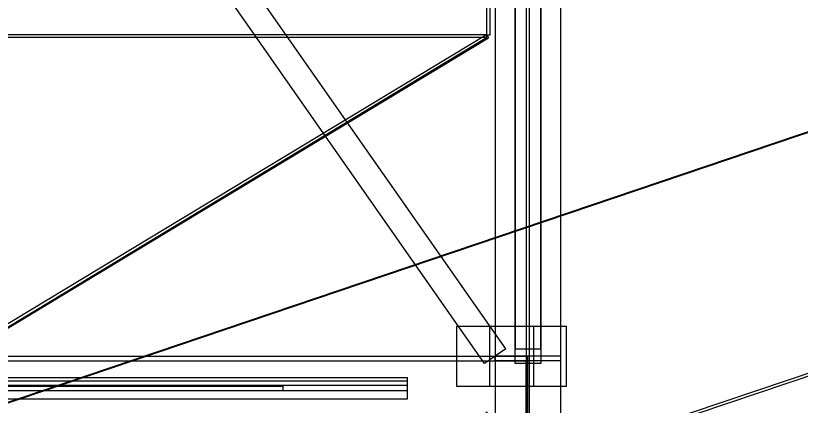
# Model space of a CAD drawing. Header units: millimetres. Extents: x -191664 to 191490, y -197311 to 10263.
# Drawn here: x 2700 to 4532, y 1535 to 2445 of the extents above; entities that cross this region are included whole.
import ezdxf

# ---------------------------------------------------------------- set-up
doc = ezdxf.new("R2010")
doc.units = ezdxf.units.MM
for name, color, linetype, lineweight in [('COTAS_O', 1, 'Continuous', 0), ('COTAS_P', 1, 'Continuous', 0), ('lateral_C01', 7, 'Continuous', 0), ('lateral_tolva', 7, 'Continuous', 0)]:
    doc.layers.add(name, color=color, linetype=linetype, lineweight=lineweight)
doc.dimstyles.new('PLANTA_100', dxfattribs={"dimtxt": 250, "dimasz": 150, "dimexe": 150, "dimexo": 80, "dimgap": 100, "dimtad": 1, "dimtih": 1, "dimtoh": 1, "dimdec": 1, "dimdsep": 46, "dimcen": 0.09, "dimclrd": 1, "dimclre": 1, "dimclrt": 1, "dimadec": 0, "dimazin": 0, "dimtfac": 1, "dimtdec": 4, "dimtofl": 0, "dimtmove": 0, "dimatfit": 3, "dimfxl": 1, "dimtolj": 1, "dimtzin": 0, "dimarcsym": 0})

# ---------------------------------------------------------------- blocks, each defined once
blk = doc.blocks.new('*D6')
at = {"layer": 'COTAS_P', "color": 1, "lineweight": -2, "transparency": 16777216}
for p, q in [((10918.9, 3565.8), (10640.4, 4390)), ((1835.3, 1255.9), (10546.3, 4199.9)), ((1923.7, 525.8), (1645.2, 1350))]:
    blk.add_line(p, q, dxfattribs=at)
at = {"layer": 'COTAS_P', "color": 1, "transparency": 16777216}
for points in [[(10538.3, 4223.6), (10554.3, 4176.2), (10688.4, 4247.9)], [(1827.3, 1279.6), (1843.3, 1232.2), (1693.2, 1207.9)]]:
    blk.add_solid(points, dxfattribs=at)
at = {"layer": 'Defpoints', "color": 0, "transparency": 16777216}
for p in [(10688.4, 4247.9), (10944.5, 3490.1), (1949.4, 450)]:
    blk.add_point(p, dxfattribs=at)
blk = doc.blocks.new('*D10')
at = {"layer": 'COTAS_O', "color": 1, "lineweight": -2, "transparency": 16777216}
for p, q in [((349.2, 1520), (349.2, 550)), ((3799.2, 1520), (3799.2, 550)), ((499.2, 700), (3649.2, 700))]:
    blk.add_line(p, q, dxfattribs=at)
at = {"layer": 'COTAS_O', "color": 1, "transparency": 16777216}
for points in [[(499.2, 725), (499.2, 675), (349.2, 700)], [(3649.2, 725), (3649.2, 675), (3799.2, 700)]]:
    blk.add_solid(points, dxfattribs=at)
at = {"layer": 'Defpoints', "color": 0, "transparency": 16777216}
for p in [(349.2, 1600), (3799.2, 1600), (3799.2, 700)]:
    blk.add_point(p, dxfattribs=at)

msp = doc.modelspace()

# ---------------------------------------------------------------- linework, layer by layer
at = {"layer": 'lateral_C01', "color": 139, "true_color": 0x345e4e}
for p, q in [((4630.58, 1636.99), (3701.64, 1324.81)), ((3703.55, 1319.12), (4632.5, 1631.3))]:
    msp.add_line(p, q, dxfattribs=at)
at = {"layer": 'lateral_tolva', "color": 252, "true_color": 0x818b94}
for p, q in [((3799.2, 3300), (3799.2, 2400)), ((3807.2, 2400), (3807.2, 3300)), ((3799.2, 2400), (349.2, 2400)), ((3799.2, 2400), (2474.2, 1600)), ((3799.2, 2400), (3807.2, 2400)), ((3799.2, 2400), (3803.33, 2393.15)), ((3799.2, 2400), (3799.2, 2393.48)), ((3799.2, 2393.48), (349.2, 2393.48)), ((2474.2, 1593.48), (3799.2, 2393.48)), ((2478.33, 1593.15), (3803.33, 2393.15))]:
    msp.add_line(p, q, dxfattribs=at)
at = {"layer": 'lateral_tolva', "color": 156, "true_color": 0x164b78}
for p, q in [((3819.2, 3300), (3819.2, 20)), ((3891.7, 3300), (3891.7, 20)), ((3899.7, 20), (3899.7, 3300)), ((3972.2, 20), (3972.2, 3300)), ((3843.78, 1667.19), (2796.78, 3164.19)), ((3865.7, 3164.19), (3865.7, 1667.19)), ((3925.7, 1667.19), (3925.7, 3164.19)), ((3794.62, 1632.81), (2747.62, 3129.81)), ((3865.7, 1632.81), (3865.7, 3129.81)), ((3925.7, 3129.81), (3925.7, 1632.81)), ((3729.2, 1720), (3909.2, 1720)), ((3729.2, 1720), (3729.2, 1580)), ((3805.7, 1720), (3985.7, 1720)), ((3805.7, 1720), (3805.7, 1580)), ((3909.2, 1580), (3909.2, 1720)), ((3985.7, 1580), (3985.7, 1720)), ((3843.78, 1667.19), (3794.62, 1632.81)), ((3865.7, 1667.19), (3925.7, 1667.19)), ((3865.7, 1632.81), (3865.7, 1667.19)), ((3925.7, 1667.19), (3925.7, 1632.81)), ((252.7, 1650), (3895.7, 1650)), ((3972.2, 1650), (3819.2, 1650)), ((3819.2, 1639), (3819.2, 1650)), ((3895.7, 1639), (3895.7, 1650)), ((3972.2, 1639), (3972.2, 1650)), ((252.7, 1639), (3895.7, 1639)), ((3972.2, 1639), (3819.2, 1639)), ((3925.7, 1632.81), (3865.7, 1632.81)), ((3899.7, 1639), (3891.7, 1639)), ((3891.7, 1508), (3891.7, 1639)), ((3895.7, 1508), (3895.7, 1639)), ((3899.7, 1508), (3899.7, 1639)), ((1634.2, 1600), (3614.2, 1600)), ((3614.2, 1550), (3614.2, 1600)), ((3729.2, 1580), (3909.2, 1580)), ((3805.7, 1580), (3985.7, 1580)), ((1634.2, 1570), (3614.2, 1570)), ((3614.2, 1550), (3614.2, 1570)), ((1634.2, 1550), (3614.2, 1550))]:
    msp.add_line(p, q, dxfattribs=at)
at = {"layer": 'lateral_tolva', "color": 9, "true_color": 0xb7bec5}
for p, q in [((1634.2, 1592), (3614.2, 1592)), ((1634.2, 1582), (3614.2, 1582)), ((3614.2, 1582), (3614.2, 1592))]:
    msp.add_line(p, q, dxfattribs=at)
at = {"layer": 'lateral_tolva', "color": 253, "true_color": 0xaab2b8}
for p, q in [((2524.2, 1580), (3324.2, 1580)), ((3324.2, 1570), (3324.2, 1580)), ((2524.2, 1570), (3324.2, 1570))]:
    msp.add_line(p, q, dxfattribs=at)

# ---------------------------------------------------------------- dimensions: what is measured, and where the dimension line sits
at = {"layer": 'COTAS_O'}
dim = msp.add_aligned_dim(p1=(349.2, 1600), p2=(3799.2, 1600), distance=-900, text='<> O', dimstyle='PLANTA_100', dxfattribs=at)
dim.commit()
dim.dimension.update_dxf_attribs({"geometry": '*D10', "text_midpoint": (2074.2, 700)})
at = {"layer": 'COTAS_P'}
dim = msp.add_aligned_dim(p1=(1949.36, 450), p2=(10944.53, 3490.06), distance=800, text='<> P', dimstyle='PLANTA_100', dxfattribs=at)
dim.commit()
dim.dimension.update_dxf_attribs({"geometry": '*D6', "text_midpoint": (6190.8, 2727.91)})

doc.saveas('drawing.dxf')
